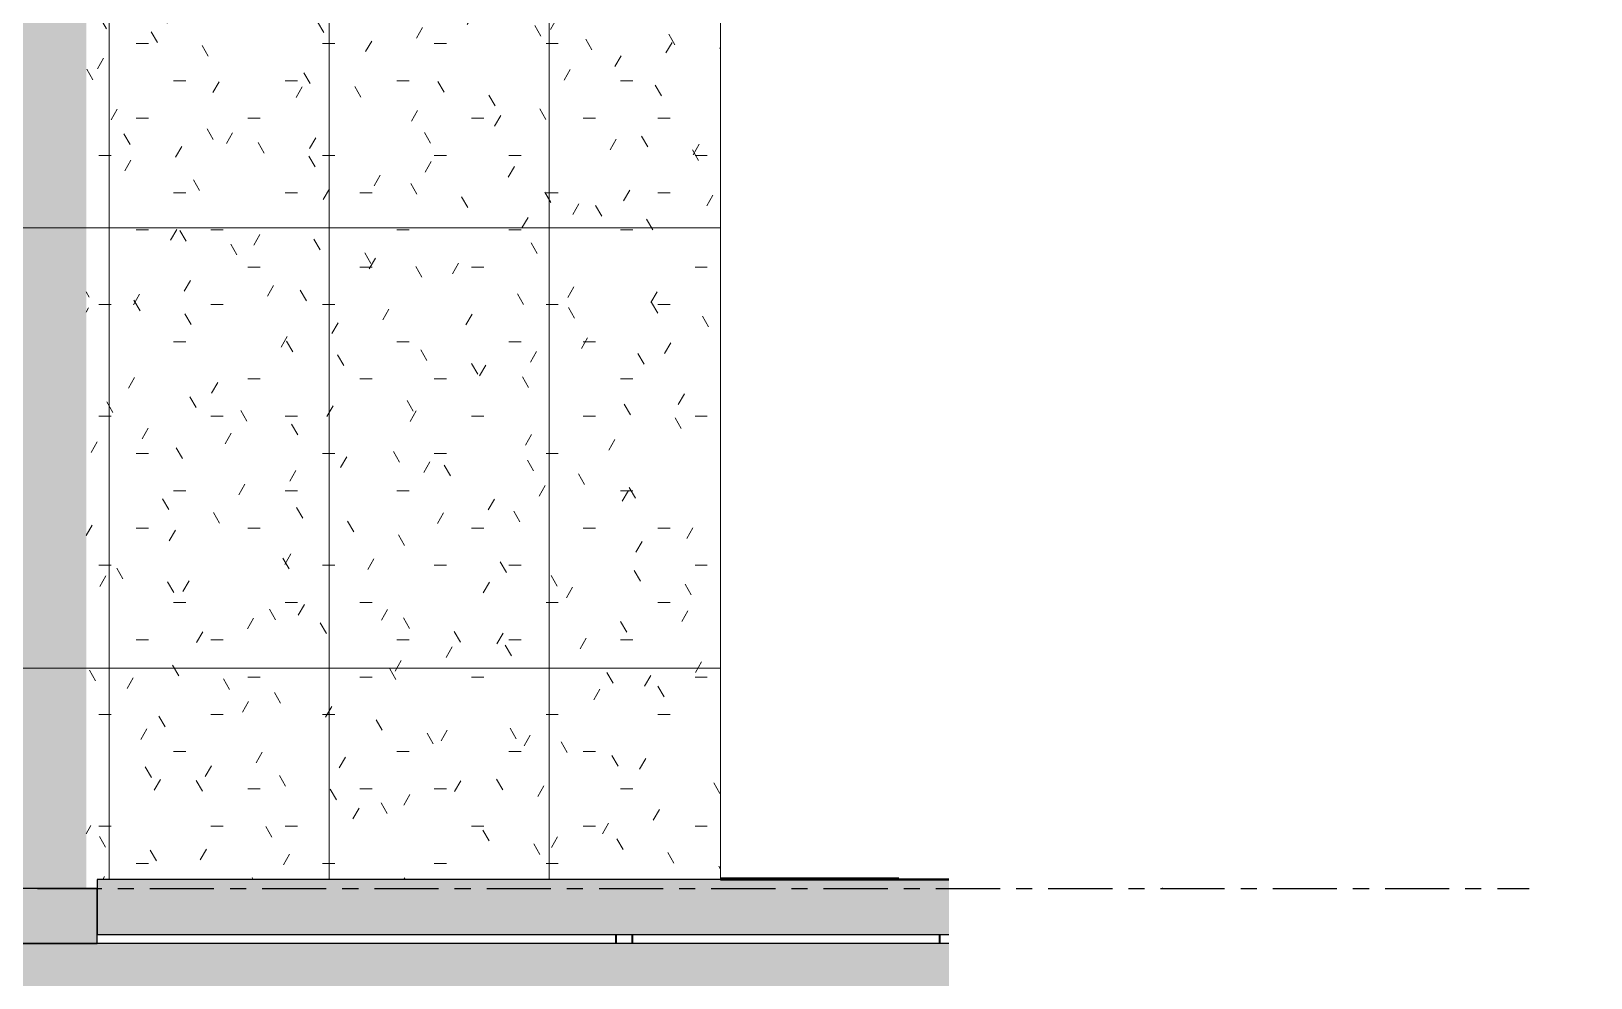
# Model space of a CAD drawing. Header units: millimetres. Extents: x -1379 to 1385823, y -4884429 to 548763.
# Drawn here: x 671833 to 676086, y -2343919 to -2341338 of the extents above; entities that cross this region are included whole.
import ezdxf
from ezdxf.xclip import XClip

# ---------------------------------------------------------------- set-up
doc = ezdxf.new("R2010")
doc.units = ezdxf.units.MM
doc.header["$XCLIPFRAME"] = 0
doc.linetypes.add('CENTER', pattern=[50.8, 31.75, -6.35, 6.35, -6.35])
doc.linetypes.add('TA_GL_000.70000', pattern=[1.925, 0.7, -0.175, 0.175, -0.175, 0.7])
doc.layers.add('000 - 0_SYM_DWG_GRIDLINE_MAIN_COLOR_251', color=7, linetype='Continuous')
doc.layers.add('000 - GRID', color=7, linetype='CENTER')
for name, color, linetype, lineweight in [('A-DETL-GENF', 7, 'Continuous', 35), ('A-DETL-THIN', 7, 'Continuous', 25), ('A-FLOR-E', 7, 'Continuous', 35), ('A-FLOR-FNSH', 7, 'Continuous', 70), ('A-FLOR-PATT', 7, 'Continuous', 70), ('A-GENM', 7, 'Continuous', 35), ('A-WALL-PATT', 7, 'Continuous', 70), ('I-WALL-E', 7, 'Continuous', 50), ('WALL-E', 7, 'Continuous', 50)]:
    doc.layers.add(name, color=color, linetype=linetype, lineweight=lineweight)
doc.styles.add('TA', font='', dxfattribs={"height": 4.5})
doc.styles.get('TA').set_extended_font_data('Cordia New')
pattern_1 = [(0, (-2403.51, 0), (406.4, 101.6), [33.528, -271.272, 33.528, -271.272, -1625.6]), (0, (-2403.51, 0), (406.4, 101.6), [-609.6, 33.528, -576.072, 33.528, -271.272, -711.2]), (0, (-2403.51, 0), (406.4, 101.6), [-1524, 33.528, -169.672, 33.528, -474.472]), (120, (-2251.11, 50.8), (-291.18818, 301.15272), [33.528, -271.272, 33.528, -271.272, -1625.6]), (120, (-2251.11, 50.8), (-291.18818, 301.15272), [-609.6, 33.528, -576.072, 33.528, -271.272, -711.2]), (120, (-2251.11, 50.8), (-291.18818, 301.15272), [-1524, 33.528, -169.672, 33.528, -474.472]), (240, (-2200.31, 254), (-115.21182, -402.75272), [33.528, -271.272, 33.528, -271.272, -1625.6]), (240, (-2200.31, 254), (-115.21182, -402.75272), [-609.6, 33.528, -576.072, 33.528, -271.272, -711.2]), (240, (-2200.31, 254), (-115.21182, -402.75272), [-1524, 33.528, -169.672, 33.528, -474.472])]
pattern_2 = [(88.182, (2318155.625, 0), (-1.06917921, 33.67587044), []), (91.818, (2318155.625, 0), (-3.20698401, 33.67621035), [84.232, -50.539])]

# ---------------------------------------------------------------- blocks, each defined once
blk = doc.blocks.new('DPA_GM-Manhole Cover Type 2 - 600x600-V178-IV01 - ELEVATION 4')
at = {"layer": 'A-GENM', "lineweight": 9}
h = blk.add_hatch(dxfattribs=at)
h.set_pattern_fill('FP_70', style=0, pattern_type=2)
h.set_pattern_definition(pattern_2)
h.paths.add_polyline_path([(2318144.6, 101325), (2318147, 101325), (2318147, 101327), (2318143.2, 101327), (2318143.2, 101325)])
h = blk.add_hatch(dxfattribs=at)
h.set_pattern_fill('FP_71', style=0, pattern_type=2)
h.set_pattern_definition([(53.901, (2307336.18, 0), (-24.55651, 33.676058), []), (126.099, (2307336.18, 0), (-73.668976, 33.676412), [104.196, -62.518])])
h.paths.add_polyline_path([(2318147, 101325), (2318152.8, 101325), (2318152.8, 101327), (2318147, 101327)])
h = blk.add_hatch(dxfattribs=at)
h.set_pattern_fill('FP_70', style=0, pattern_type=2)
h.set_pattern_definition(pattern_2)
h.paths.add_polyline_path([(2318156.6, 101325), (2318156.6, 101327), (2318152.8, 101327), (2318152.8, 101325)])
h = blk.add_hatch(dxfattribs=at)
h.set_pattern_fill('FP_73', style=0, pattern_type=2)
h.set_pattern_definition([(53.901, (2307191.017, 0), (-24.55651, 33.676058), []), (126.099, (2307191.017, 0), (-73.668976, 33.676412), [104.196, -62.518])])
h.paths.add_polyline_path([(2318239.1, 101325), (2318239.1, 101327), (2318156.6, 101327), (2318156.6, 101325), (2318227.5, 101325)])
h = blk.add_hatch(dxfattribs=at)
h.set_pattern_fill('FP_62', style=0, pattern_type=2)
h.set_pattern_definition([(45.014, (2296932.696, 0), (-33.658734, 33.676222), []), (134.986, (2296932.696, 0), (-100.97723, 33.67518), [119.033, -71.42])])
h.paths.add_polyline_path([(2318658.9, 101325), (2318658.9, 101327), (2318239.1, 101327), (2318239.1, 101325)])
h = blk.add_hatch(dxfattribs=at)
h.set_pattern_fill('FP_72', style=0, pattern_type=2)
h.set_pattern_definition([(55.616, (2308193.824, 0), (-23.04434, 33.676178), []), (124.384, (2308193.824, 0), (-69.13362, 33.675858), [102.015, -61.209])])
h.paths.add_polyline_path([(2318736.3, 101325), (2318736.3, 101327), (2318658.9, 101327), (2318658.9, 101325)])
at = {"layer": 'A-GENM', "color": 7}
for p, q in [((2317975.7, 101325), (2318875.2, 101325)), ((2318004.3, 101325), (2317975.7, 101325)), ((2318903.8, 101325), (2318004.3, 101325)), ((2318144.6, 101325), (2318125.2, 101325)), ((2318125.2, 101325), (2318734.9, 101325)), ((2318125.2, 101325), (2318144.6, 101325)), ((2318734.9, 101325), (2318125.2, 101325)), ((2318730.1, 101325), (2318130.4, 101325)), ((2318130.4, 101325), (2318149.4, 101325)), ((2318140.7, 101325), (2318159.1, 101325)), ((2318720.4, 101325), (2318140.7, 101325)), ((2318220.7, 101327), (2318143.2, 101327)), ((2318143.2, 101327), (2318147, 101327)), ((2318143.2, 101327), (2318143.2, 101325)), ((2318147, 101325), (2318143.2, 101325)), ((2318143.2, 101325), (2318220.7, 101325)), ((2318144.6, 101325), (2318754.3, 101325)), ((2318144.6, 101325), (2318754.3, 101325)), ((2318147, 101327), (2318229.5, 101327)), ((2318147, 101325), (2318147, 101327)), ((2318229.5, 101325), (2318147, 101325)), ((2318149.4, 101325), (2318749.1, 101325)), ((2318230.2, 101327), (2318152.8, 101327)), ((2318152.8, 101327), (2318156.6, 101327)), ((2318152.8, 101327), (2318152.8, 101325)), ((2318156.6, 101325), (2318152.8, 101325)), ((2318152.8, 101325), (2318230.2, 101325)), ((2318153.2, 101325), (2318167.8, 101325)), ((2318166.9, 101325), (2318153.2, 101325)), ((2318156.6, 101327), (2318239.1, 101327)), ((2318156.6, 101325), (2318156.6, 101327)), ((2318239.1, 101325), (2318156.6, 101325)), ((2318159.1, 101325), (2318738.8, 101325)), ((2318160.5, 101325), (2318174.2, 101325)), ((2318175.1, 101325), (2318160.5, 101325)), ((2318162.7, 101325), (2318177.3, 101325)), ((2318176.4, 101325), (2318162.7, 101325)), ((2318166.9, 101325), (2318181.5, 101325)), ((2318167.8, 101325), (2318181.5, 101325)), ((2318170, 101325), (2318183.7, 101325)), ((2318184.6, 101325), (2318170, 101325)), ((2318174.2, 101325), (2318188.7, 101325)), ((2318175.1, 101325), (2318188.7, 101325)), ((2318176.4, 101325), (2318191, 101325)), ((2318177.3, 101325), (2318191, 101325)), ((2318183.7, 101325), (2318198.3, 101325)), ((2318184.6, 101325), (2318198.3, 101325)), ((2318640.4, 101327), (2318220.7, 101327)), ((2318220.7, 101325), (2318640.4, 101325)), ((2318229.5, 101327), (2318649.3, 101327)), ((2318649.3, 101325), (2318229.5, 101325)), ((2318650, 101327), (2318230.2, 101327)), ((2318230.2, 101325), (2318650, 101325)), ((2318239.1, 101327), (2318658.9, 101327)), ((2318239.1, 101327), (2318239.1, 101325)), ((2318658.9, 101325), (2318239.1, 101325)), ((2318728.1, 101327), (2318640.4, 101327)), ((2318640.4, 101325), (2318728.1, 101325)), ((2318649.3, 101327), (2318731.6, 101327)), ((2318731.6, 101325), (2318649.3, 101325)), ((2318732.5, 101327), (2318650, 101327)), ((2318650, 101325), (2318732.5, 101325)), ((2318658.9, 101327), (2318736.3, 101327)), ((2318658.9, 101325), (2318658.9, 101327)), ((2318736.3, 101325), (2318658.9, 101325)), ((2318694.9, 101325), (2318681.2, 101325)), ((2318695.8, 101325), (2318681.2, 101325)), ((2318703.1, 101325), (2318688.5, 101325)), ((2318702.2, 101325), (2318688.5, 101325)), ((2318704.5, 101325), (2318690.8, 101325)), ((2318705.3, 101325), (2318690.8, 101325)), ((2318694.9, 101325), (2318709.5, 101325)), ((2318709.5, 101325), (2318695.8, 101325)), ((2318712.6, 101325), (2318698, 101325)), ((2318711.7, 101325), (2318698, 101325)), ((2318716.8, 101325), (2318702.2, 101325)), ((2318703.1, 101325), (2318716.8, 101325)), ((2318704.5, 101325), (2318719, 101325)), ((2318719, 101325), (2318705.3, 101325)), ((2318726.3, 101325), (2318711.7, 101325)), ((2318712.6, 101325), (2318726.3, 101325)), ((2318738.8, 101325), (2318720.4, 101325)), ((2318731.6, 101327), (2318728.1, 101327)), ((2318728.1, 101325), (2318731.6, 101325)), ((2318749.1, 101325), (2318730.1, 101325)), ((2318736.3, 101327), (2318732.5, 101327)), ((2318732.5, 101325), (2318736.3, 101325)), ((2318734.9, 101325), (2318754.3, 101325)), ((2318754.3, 101325), (2318734.9, 101325)), ((2318736.3, 101325), (2318736.3, 101327)), ((2318875.2, 101325), (2318903.8, 101325)), ((2317975.7, 101150), (2317975.7, 101175)), ((2318004.3, 101175), (2318004.3, 101150)), ((2318903.8, 101175), (2318903.8, 101150))]:
    blk.add_line(p, q, dxfattribs=at)
blk = doc.blocks.new('DPA_GM-Manhole Cover Type 2 - 600x600-V181-IV01 - ELEVATION 4')
at = {"layer": 'A-GENM', "lineweight": 9}
h = blk.add_hatch(dxfattribs=at)
h.set_pattern_fill('FP_81', style=0, pattern_type=2)
h.set_pattern_definition([(45.033, (2296002.95, 0), (-33.636283, 33.676074), []), (134.967, (2296002.95, 0), (-100.910215, 33.675396), [118.993, -71.396])])
h.paths.add_polyline_path([(2317787.9, 101325), (2317787.9, 101327), (2317377.7, 101327), (2317377.7, 101325), (2317743.4, 101325)])
h = blk.add_hatch(dxfattribs=at)
h.set_pattern_fill('FP_82', style=0, pattern_type=2)
h.set_pattern_definition([(56.093, (2298304.87, 0), (-22.634779, 33.676643), []), (123.907, (2298304.87, 0), (-67.905139, 33.674984), [101.44, -60.864])])
h.paths.add_polyline_path([(2317863.9, 101325), (2317863.9, 101327), (2317787.9, 101327), (2317787.9, 101325)])
at = {"layer": 'A-GENM', "color": 7}
for p, q in [((2317377.7, 101327), (2317773.4, 101327)), ((2317759.9, 101327), (2317377.7, 101327)), ((2317377.7, 101327), (2317787.9, 101327)), ((2317774.4, 101327), (2317377.7, 101327)), ((2317377.7, 101325), (2317854.1, 101325)), ((2317849.3, 101325), (2317377.7, 101325)), ((2317377.7, 101325), (2317878.3, 101325)), ((2317377.7, 101325), (2317883.5, 101325)), ((2317377.7, 101325), (2317867.8, 101325)), ((2317839.8, 101325), (2317377.7, 101325)), ((2317377.7, 101325), (2317991.9, 101325)), ((2318035.3, 101325), (2317377.7, 101325)), ((2317377.7, 101325), (2317883.5, 101325)), ((2317854.1, 101325), (2317377.7, 101325)), ((2317377.7, 101325), (2317759.9, 101325)), ((2317773.4, 101325), (2317377.7, 101325)), ((2317377.7, 101325), (2317774.4, 101325)), ((2317787.9, 101325), (2317377.7, 101325)), ((2317848.9, 101327), (2317759.9, 101327)), ((2317759.9, 101325), (2317848.9, 101325)), ((2317773.4, 101327), (2317854.2, 101327)), ((2317854.2, 101325), (2317773.4, 101325)), ((2317858.2, 101327), (2317774.4, 101327)), ((2317774.4, 101325), (2317858.2, 101325)), ((2317787.9, 101327), (2317863.9, 101327)), ((2317787.9, 101325), (2317787.9, 101327)), ((2317863.9, 101325), (2317787.9, 101325)), ((2317814.5, 101325), (2317801.1, 101325)), ((2317815.9, 101325), (2317801.1, 101325)), ((2317826.9, 101325), (2317812.1, 101325)), ((2317825.6, 101325), (2317812.1, 101325)), ((2317814.5, 101325), (2317829.3, 101325)), ((2317829, 101325), (2317815.6, 101325)), ((2317830.4, 101325), (2317815.6, 101325)), ((2317829.3, 101325), (2317815.9, 101325)), ((2317840.4, 101325), (2317825.6, 101325)), ((2317841.4, 101325), (2317826.6, 101325)), ((2317840, 101325), (2317826.6, 101325)), ((2317826.9, 101325), (2317840.4, 101325)), ((2317829, 101325), (2317843.8, 101325)), ((2317843.8, 101325), (2317830.4, 101325)), ((2317867.8, 101325), (2317839.8, 101325)), ((2317854.9, 101325), (2317840, 101325)), ((2317841.4, 101325), (2317854.9, 101325)), ((2317854.2, 101327), (2317848.9, 101327)), ((2317848.9, 101325), (2317854.2, 101325)), ((2317878.3, 101325), (2317849.3, 101325)), ((2317854.1, 101325), (2317883.5, 101325)), ((2317883.5, 101325), (2317854.1, 101325)), ((2317863.9, 101327), (2317858.2, 101327)), ((2317858.2, 101325), (2317863.9, 101325)), ((2317863.9, 101325), (2317863.9, 101327)), ((2317991.9, 101325), (2318035.3, 101325)), ((2317092.9, 101150), (2317092.9, 101175)), ((2317136.4, 101175), (2317136.4, 101150))]:
    blk.add_line(p, q, dxfattribs=at)
blk = doc.blocks.new('DPA_GM-Manhole Cover Type 2 - 600x600-V183-IV01 - ELEVATION 4')
at = {"layer": 'A-GENM', "color": 7}
for p, q in [((2317989.5, 101325), (2318889.5, 101325)), ((2318889.5, 101325), (2317989.5, 101325)), ((2318134.5, 101325), (2318744.5, 101325)), ((2318134.5, 101325), (2318744.5, 101325)), ((2318134.5, 101325), (2318744.5, 101325)), ((2318744.5, 101325), (2318134.5, 101325)), ((2318739.5, 101325), (2318139.5, 101325)), ((2318139.5, 101325), (2318739.5, 101325)), ((2318229.5, 101327), (2318149.5, 101327)), ((2318149.5, 101327), (2318229.5, 101327)), ((2318229.5, 101327), (2318149.5, 101327)), ((2318149.5, 101327), (2318229.5, 101327)), ((2318149.5, 101325), (2318729.5, 101325)), ((2318729.5, 101325), (2318149.5, 101325)), ((2318229.5, 101325), (2318149.5, 101325)), ((2318149.5, 101325), (2318229.5, 101325)), ((2318229.5, 101325), (2318149.5, 101325)), ((2318149.5, 101325), (2318229.5, 101325)), ((2318229.5, 101327), (2318649.5, 101327)), ((2318649.5, 101327), (2318229.5, 101327)), ((2318229.5, 101327), (2318649.5, 101327)), ((2318649.5, 101327), (2318229.5, 101327)), ((2318229.5, 101325), (2318649.5, 101325)), ((2318649.5, 101325), (2318229.5, 101325)), ((2318229.5, 101325), (2318649.5, 101325)), ((2318649.5, 101325), (2318229.5, 101325)), ((2318649.5, 101327), (2318734.5, 101327)), ((2318734.5, 101327), (2318649.5, 101327)), ((2318649.5, 101327), (2318729.5, 101327)), ((2318729.5, 101327), (2318649.5, 101327)), ((2318649.5, 101325), (2318734.5, 101325)), ((2318734.5, 101325), (2318649.5, 101325)), ((2318649.5, 101325), (2318729.5, 101325)), ((2318729.5, 101325), (2318649.5, 101325))]:
    blk.add_line(p, q, dxfattribs=at)
blk = doc.blocks.new('C-1-IV01_REV00_20260605-145658_ELEVATION_4_EX')
at = {"layer": 'A-DETL-GENF', "lineweight": 9}
h = blk.add_hatch(dxfattribs=at)
h.set_pattern_fill('FP_84', style=0, pattern_type=2)
h.set_pattern_definition([(45, (-2403.5, 0), (0, 449.0128), [317.5, -317.5]), (45, (-2487.7, 84.2), (0, 449.0128), [317.5, -317.5]), (45, (-2571.9, 168.38), (0, 449.0128), [317.5, -317.5]), (135, (-2571.9, 224.5), (-449.0128, 3e-14), [317.5, -317.5]), (135, (-2487.7, 308.7), (-449.0128, 3e-14), [317.5, -317.5]), (135, (-2403.5, 392.9), (-449.0128, 3e-14), [317.5, -317.5])])
h.paths.add_polyline_path([(9697.5, 99758.9), (23735.4, 99758.9), (23735.4, 101150), (-7244.9, 101150), (-7244.9, 99758.9), (9213.4, 99758.9)])
at = {"layer": 'A-FLOR-PATT', "lineweight": 35}
for points in [[(19862.9, 101175), (23208.6, 101175), (23208.6, 101325), (16345, 101325), (16345, 101175), (18894.7, 101175)], [(16345, 101150), (16345, 101300), (-3296.6, 101300), (-3296.6, 101150), (15990.3, 101150)]]:
    blk.add_hatch(color=7, dxfattribs=at).paths.add_polyline_path(points)
at = {"layer": 'A-WALL-PATT', "lineweight": 9}
h = blk.add_hatch(dxfattribs=at)
h.set_pattern_fill('FP_56', style=0, pattern_type=2)
h.set_pattern_definition(pattern_1)
h.paths.add_polyline_path([(16345, 101300), (16345, 101325), (18045, 101325), (18045, 103775), (16315, 103775), (16315, 101300)])
h = blk.add_hatch(dxfattribs=at)
h.set_pattern_fill('FP_58', style=0, pattern_type=2)
h.set_pattern_definition([(0, (19245, 98925), (0, 1200), []), (90, (19245, 98925), (-600, 4e-14), [])])
h.paths.add_polyline_path([(16345, 101300), (16345, 101325), (18045, 101325), (18045, 103775), (16315, 103775), (16315, 101300)])
h = blk.add_hatch(dxfattribs=at)
h.set_pattern_fill('FP_56', style=0, pattern_type=2)
h.set_pattern_definition(pattern_1)
h.paths.add_polyline_path([(810, 101300), (1016.4, 101300), (1016.4, 101302), (1609.4, 101302), (1609.4, 101300), (8815.5, 101300), (8815.5, 101302), (9408.6, 101302), (9408.6, 101300), (16315, 101300), (16315, 103675), (810, 103675), (810, 101850.3)])
h = blk.add_hatch(dxfattribs=at)
h.set_pattern_fill('FP_57', style=0, pattern_type=2)
h.set_pattern_definition([(0, (17540, 98925), (0, 1200), []), (90, (17540, 98925), (-600, 4e-14), [])])
h.paths.add_polyline_path([(810, 101300), (1016.4, 101300), (1016.4, 101302), (1609.4, 101302), (1609.4, 101300), (8815.5, 101300), (8815.5, 101302), (9408.6, 101302), (9408.6, 101300), (16315, 101300), (16315, 103675), (810, 103675), (810, 101850.3)])
at = {"layer": 'A-DETL-THIN', "color": 7}
blk.add_line((23735.4, 101150), (-7244.9, 101150), dxfattribs=at)
at = {"layer": 'A-FLOR-E', "color": 7, "lineweight": 9}
blk.add_line((16345, 101300), (16345, 101175), dxfattribs=at)
at = {"layer": 'A-FLOR-FNSH', "color": 7, "lineweight": 25}
for p, q in [((23208.6, 101325), (16345, 101325)), ((16345, 101325), (16345, 101175)), ((16345, 101300), (-3245.9, 101300)), ((16345, 101150), (16345, 101300)), ((-3296.6, 101150), (16345, 101150)), ((16345, 101175), (23208.6, 101175))]:
    blk.add_line(p, q, dxfattribs=at)
at = {"layer": 'I-WALL-E', "color": 7, "lineweight": 9}
for p, q in [((18045, 101325), (18045, 103775)), ((18045, 103600), (18045, 103775)), ((18045, 103425), (18045, 103600)), ((18045, 103250), (18045, 103425)), ((18045, 103075), (18045, 103250)), ((18045, 102900), (18045, 103075)), ((18045, 102725), (18045, 102900)), ((18045, 102550), (18045, 102725)), ((18045, 102375), (18045, 102550)), ((18045, 102200), (18045, 102375)), ((18045, 102025), (18045, 102200)), ((18045, 101850.3), (18045, 102025)), ((18045, 101675), (18045, 101850)), ((18045, 101500), (18045, 101675)), ((18045, 101325), (18045, 101500)), ((16315, 101300), (810, 101300)), ((810, 101300), (16315, 101300)), ((16345, 101300), (16315, 101300)), ((16315, 101300), (16345, 101300))]:
    blk.add_line(p, q, dxfattribs=at)
at = {"layer": 'WALL-E', "color": 7, "lineweight": 9}
for p, q in [((16345, 101150), (16345, 101300)), ((16345, 101300), (16345, 101150))]:
    blk.add_line(p, q, dxfattribs=at)
at = {"layer": 'A-GENM', "color": 7}
for name in ['DPA_GM-Manhole Cover Type 2 - 600x600-V181-IV01 - ELEVATION 4', 'DPA_GM-Manhole Cover Type 2 - 600x600-V178-IV01 - ELEVATION 4', 'DPA_GM-Manhole Cover Type 2 - 600x600-V183-IV01 - ELEVATION 4']:
    blk.add_blockref(name, (-2299332.7, 0), dxfattribs=at)
blk = doc.blocks.new('*U2267')
at = {"layer": '000 - 0_SYM_DWG_GRIDLINE_MAIN_COLOR_251', "color": 7, "linetype": 'ByBlock', "ltscale": 5}
blk.add_line((20, 0), (-532.986, 0), dxfattribs=at)
at = {"layer": '000 - 0_SYM_DWG_GRIDLINE_MAIN_COLOR_251', "color": 7}
blk.add_point((-512.986, 0), dxfattribs=at)
at = {"color": 7, "style": 'TA', "flags": 1}
blk.add_attdef('LOCATION', (6, -6), '', height=4.5, rotation=270, dxfattribs=at)
blk = doc.blocks.new('C-1-IV01_REV00_20260614-165118_ELEVATION_4_DIMS')
at = {"layer": '000 - GRID', "color": 7, "linetype": 'TA_GL_000.70000', "xscale": 50, "yscale": 50, "zscale": 50, "rotation": 180}
blk.add_blockref('*U2267', (-6399, 101300), dxfattribs=at)

msp = doc.modelspace()

# ---------------------------------------------------------------- block references
at = {"color": 7}
msp.add_blockref('C-1-IV01_REV00_20260614-165118_ELEVATION_4_DIMS', (655667.8, -2444975.4), dxfattribs=at)
ref = msp.add_blockref('C-1-IV01_REV00_20260605-145658_ELEVATION_4_EX', (655667.8, -2444975.4), dxfattribs=at)
XClip(ref).set_block_clipping_path([(-1731.8749551864, 99504.3722498701), (18667.8333906819, 116111.7620017761)])

doc.saveas('drawing.dxf')
